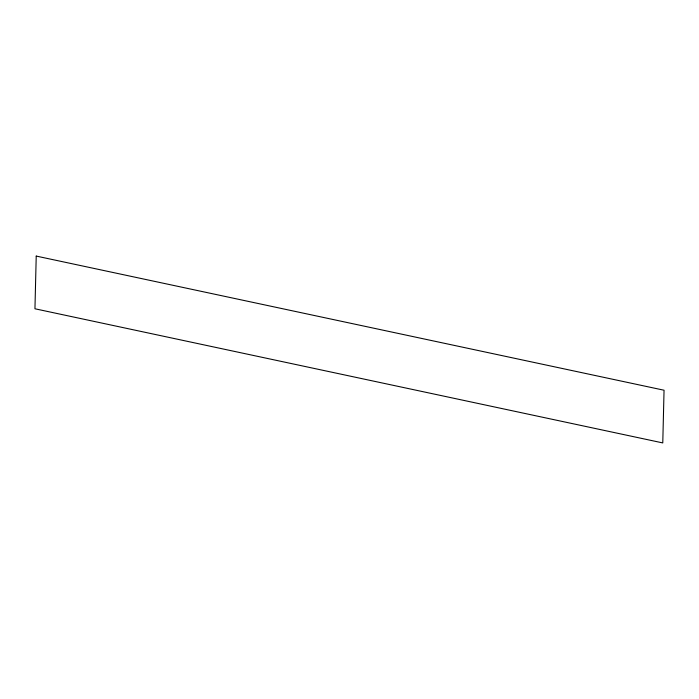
<?xml version="1.0" encoding="UTF-8"?>
<svg xmlns="http://www.w3.org/2000/svg" width="699" height="699" viewBox="0 0 699 699"><rect width="100%" height="100%" fill="white"/><g stroke="black" fill="none" stroke-linecap="round" stroke-linejoin="round"><path stroke-width="1.05" d="M36.226 256.079L34.95 308.775L662.774 442.921L664.05 390.225L36.226 256.079"/></g></svg>
